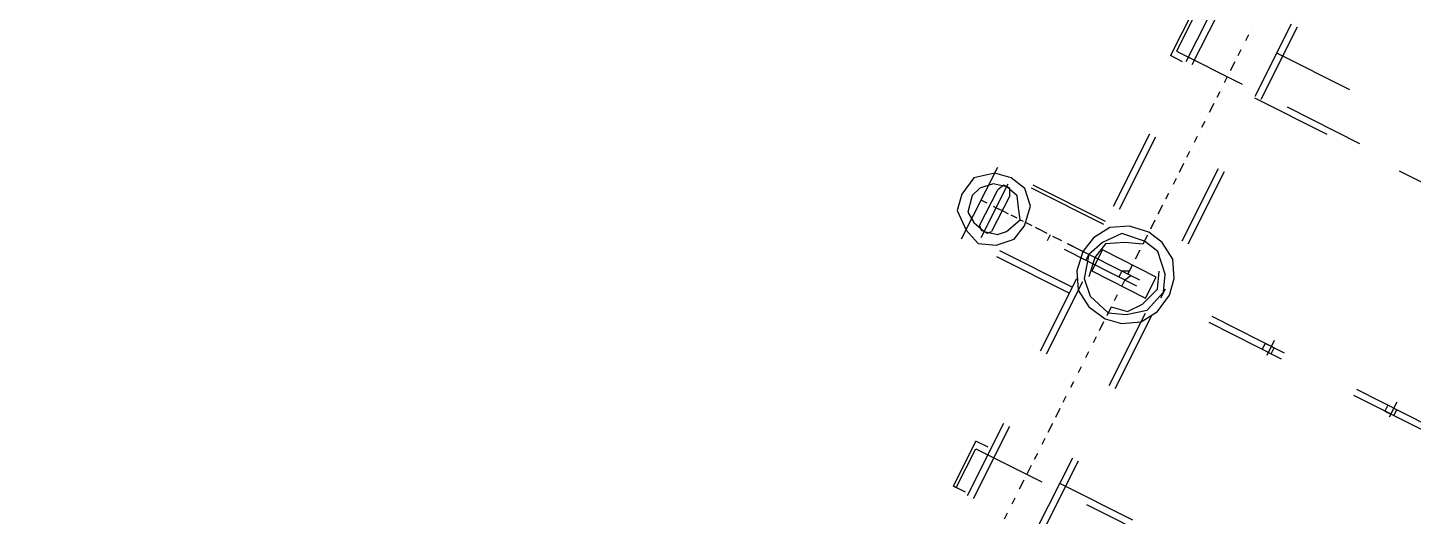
# Model space of a CAD drawing. Header units: metres. Extents: x 0 to 547597, y 0 to 1844684.
# Drawn here: x 543433.199 to 543434.909, y 1844544.364 to 1844544.968 of the extents above; entities that cross this region are included whole.
import ezdxf

# ---------------------------------------------------------------- set-up
doc = ezdxf.new("R2010")
doc.units = ezdxf.units.M
doc.linetypes.add('DASHED', pattern=[0.75, 0.5, -0.25])
doc.layers.add('5_Thep', color=4, linetype='Continuous')
doc.layers.add('TB220kVtuonglai', color=8, linetype='DASHED')

# ---------------------------------------------------------------- blocks, each defined once
blk = doc.blocks.new('MBA220-MB')
at = {"color": 1}
for points in [[(-41.3, -983.6), (-41.3, -2107.8)], [(-33.1, -983.6), (-33.1, -2107.8)], [(-367.8, -1058), (-305.8, -1058), (-305.8, -2074.7)], [(-367.8, -1058), (-367.8, -2074.7), (-305.8, -2074.7)], [(289.3, -1058), (227.3, -1058), (227.3, -2074.7)], [(289.3, -1058), (289.3, -2074.7), (227.3, -2074.7)], [(-49.6, -1632.5), (-28.9, -1632.5)], [(-33.1, -1640.8), (-33.1, -1628.4), (-41.3, -1628.4), (-41.3, -1640.8), (-33.1, -1640.8)], [(-314.1, -1917.7), (-314.1, -1789.6)], [(235.6, -1917.7), (235.6, -1789.6)], [(-49.6, -1802), (-28.9, -1802)], [(-33.1, -1810.2), (-33.1, -1797.8), (-41.3, -1797.8), (-41.3, -1810.2), (-33.1, -1810.2)], [(20.7, -2000.3), (16.5, -1979.7), (4.1, -1959), (-16.5, -1946.6), (-41.3, -1942.5), (-62, -1946.6), (-82.7, -1959), (-95.1, -1979.7), (-99.2, -2000.3), (-95.1, -2025.1), (-82.7, -2045.8), (-62, -2058.2), (-41.3, -2062.3), (-16.5, -2058.2), (4.1, -2045.8), (16.5, -2025.1), (20.7, -2000.3)], [(-607.5, -1950.8), (533.2, -1950.8)], [(-607.5, -1959), (533.2, -1959)], [(12.4, -2000.3), (4.1, -1979.7), (-12.4, -1959), (-41.3, -1950.8), (-62, -1959), (-82.7, -1979.7), (-86.8, -2000.3), (-82.7, -2029.3), (-62, -2045.8), (-41.3, -2054.1), (-12.4, -2045.8), (4.1, -2029.3), (12.4, -2000.3)], [(4.1, -2000.3), (0, -1979.7), (-16.5, -1967.3), (-41.3, -1959), (-62, -1967.3)], [(-45.5, -1950.8), (-33.1, -1950.8)], [(-314.1, -2070.6), (-314.1, -1979.7)], [(-24.8, -2041.7), (-24.8, -1967.3), (-53.7, -1967.3), (-53.7, -2041.7), (-24.8, -2041.7)], [(235.6, -2070.6), (235.6, -1979.7)], [(-380.2, -2000.3), (-380.2, -2000.3)], [(-372, -2000.3), (-363.7, -2000.3)], [(-359.6, -2000.3), (-359.6, -2000.3)], [(-351.3, -2000.3), (-343, -2000.3)], [(-338.9, -2000.3), (-338.9, -2000.3)], [(-334.8, -2000.3), (-322.4, -2000.3)], [(-318.2, -2000.3), (-318.2, -2000.3)], [(-314.1, -2000.3), (-305.8, -2000.3)], [(-297.6, -2000.3), (-297.6, -2000.3)], [(-293.4, -2000.3), (-285.2, -2000.3)], [(-276.9, -2000.3), (-276.9, -2000.3)], [(-276.9, -2000.3), (-264.5, -2000.3)], [(-260.4, -2000.3), (-260.4, -2000.3)], [(-252.1, -2000.3), (-243.8, -2000.3)], [(-239.7, -2000.3), (-239.7, -2000.3)], [(-231.4, -2000.3), (-223.2, -2000.3)], [(-219, -2000.3), (-219, -2000.3)], [(-210.8, -2000.3), (-202.5, -2000.3)], [(-198.4, -2000.3), (-198.4, -2000.3)], [(-194.2, -2000.3), (-181.8, -2000.3)], [(-177.7, -2000.3), (-177.7, -2000.3)], [(-173.6, -2000.3), (-165.3, -2000.3)], [(-157.1, -2000.3), (-157.1, -2000.3)], [(-152.9, -2000.3), (-144.7, -2000.3)], [(-136.4, -2000.3), (-136.4, -2000.3)], [(-136.4, -2000.3), (-124, -2000.3)], [(-119.9, -2000.3), (-119.9, -2000.3)], [(-115.7, -2000.3), (-103.3, -2000.3)], [(-99.2, -2000.3), (-99.2, -2000.3)], [(-95.1, -2000.3), (-82.7, -2000.3)], [(-82.7, -2000.3), (-74.4, -2021), (-62, -2041.7), (-41.3, -2045.8), (-16.5, -2041.7)], [(-78.5, -2000.3), (-78.5, -2000.3)], [(-74.4, -2000.3), (-62, -2000.3)], [(-57.9, -2000.3), (-57.9, -2000.3)], [(-53.7, -2000.3), (-41.3, -2000.3)], [(-33.1, -2000.3), (-33.1, -2000.3), (-41.3, -1996.2), (-41.3, -2000.3), (-45.5, -2000.3), (-41.3, -2008.6), (-33.1, -2008.6), (-33.1, -2000.3)], [(-41.3, -2000.3), (-41.3, -2000.3)], [(-33.1, -2000.3), (-24.8, -2000.3)], [(-20.7, -2000.3), (-20.7, -2000.3)], [(-12.4, -2000.3), (-4.1, -2000.3)], [(0, -2000.3), (0, -2000.3)], [(4.1, -2000.3), (16.5, -2000.3)], [(4.1, -2000.3), (4.1, -2000.3)], [(20.7, -2000.3), (20.7, -2000.3)], [(24.8, -2000.3), (37.2, -2000.3)], [(41.3, -2000.3), (41.3, -2000.3)], [(45.5, -2000.3), (53.7, -2000.3)], [(62, -2000.3), (62, -2000.3)], [(66.1, -2000.3), (74.4, -2000.3)], [(82.7, -2000.3), (82.7, -2000.3)], [(86.8, -2000.3), (95.1, -2000.3)], [(99.2, -2000.3), (99.2, -2000.3)], [(107.5, -2000.3), (115.7, -2000.3)], [(119.9, -2000.3), (119.9, -2000.3)], [(128.1, -2000.3), (136.4, -2000.3)], [(140.5, -2000.3), (140.5, -2000.3)], [(144.7, -2000.3), (157.1, -2000.3)], [(161.2, -2000.3), (161.2, -2000.3)], [(165.3, -2000.3), (177.7, -2000.3)], [(181.8, -2000.3), (181.8, -2000.3)], [(186, -2000.3), (194.2, -2000.3)], [(202.5, -2000.3), (202.5, -2000.3)], [(206.6, -2000.3), (214.9, -2000.3)], [(223.2, -2000.3), (223.2, -2000.3)], [(223.2, -2000.3), (235.6, -2000.3)], [(239.7, -2000.3), (239.7, -2000.3)], [(243.8, -2000.3), (256.2, -2000.3)], [(260.4, -2000.3), (260.4, -2000.3)], [(268.6, -2000.3), (276.9, -2000.3)], [(281, -2000.3), (281, -2000.3)], [(289.3, -2000.3), (297.6, -2000.3)], [(-607.5, -2045.8), (533.2, -2045.8)], [(-607.5, -2054.1), (533.2, -2054.1)], [(-86.8, -2054.1), (-86.8, -2202.9)], [(-82.7, -2054.1), (-82.7, -2202.9)], [(-33.1, -2054.1), (-41.3, -2054.1)], [(-41.3, -2054.1), (-41.3, -2062.3)], [(-41.3, -2066.5), (-41.3, -2066.5)], [(4.1, -2054.1), (4.1, -2202.9)], [(12.4, -2054.1), (12.4, -2202.9)], [(-367.8, -2074.7), (-367.8, -2070.6), (-314.1, -2070.6)], [(-41.3, -2074.7), (-41.3, -2083)], [(289.3, -2074.7), (289.3, -2070.6), (235.6, -2070.6)], [(-41.3, -2087.1), (-41.3, -2087.1)], [(-41.3, -2091.3), (-41.3, -2103.7)], [(-41.3, -2107.8), (-33.1, -2107.8)], [(-41.3, -2107.8), (-41.3, -2107.8)], [(-41.3, -2111.9), (-41.3, -2124.3)], [(-41.3, -2128.5), (-41.3, -2124.3)], [(-41.3, -2132.6), (-41.3, -2140.9)], [(8.3, -2182.2), (0, -2161.5), (-16.5, -2145), (-37.2, -2140.9), (-62, -2145), (-78.5, -2161.5), (-82.7, -2182.2), (-78.5, -2202.9), (-62, -2223.5), (-37.2, -2227.7), (-16.5, -2223.5), (0, -2202.9), (8.3, -2182.2)], [(-8.3, -2182.2), (-12.4, -2165.7), (-20.7, -2157.4), (-41.3, -2149.1), (-53.7, -2157.4), (-66.1, -2165.7), (-70.3, -2182.2), (-66.1, -2198.7), (-53.7, -2211.1), (-41.3, -2215.3), (-20.7, -2211.1), (-12.4, -2198.7), (-8.3, -2182.2)], [(-41.3, -2149.1), (-41.3, -2145)], [(-41.3, -2153.3), (-41.3, -2161.5)], [(-41.3, -2169.8), (-41.3, -2165.7)], [(-41.3, -2169.8), (-41.3, -2182.2)], [(0, -2182.2), (-74.4, -2182.2)], [(-62, -2173.9), (-70.3, -2178.1), (-70.3, -2186.3), (-62, -2190.5)], [(-62, -2173.9), (-12.4, -2173.9)], [(-41.3, -2186.3), (-41.3, -2182.2)], [(-12.4, -2190.5), (-8.3, -2186.3), (-8.3, -2182.2), (-8.3, -2178.1), (-12.4, -2173.9)], [(12.4, -2202.9), (-86.8, -2202.9)], [(-12.4, -2190.5), (-62, -2190.5)], [(-41.3, -2194.6), (-41.3, -2202.9)]]:
    blk.add_lwpolyline(points, dxfattribs=at)
blk = doc.blocks.new('mb moiTQK')
at = {"layer": 'TB220kVtuonglai', "ltscale": 3000, "xscale": 0.001, "yscale": 0.001, "zscale": 0.001}
blk.add_blockref('MBA220-MB', (-54.0517, -82.5102), dxfattribs=at)
blk = doc.blocks.new('ACAD-DinhViTuyenDz220kV')
blk.add_circle((543470.1879, 1844560.0696), 117.5514)
at = {"layer": '5_Thep', "rotation": 243.2403583287449}
blk.add_blockref('mb moiTQK', (543485.661, 1844458.313), dxfattribs=at)

msp = doc.modelspace()

# ---------------------------------------------------------------- block references
msp.add_blockref('ACAD-DinhViTuyenDz220kV', (0, 0))

doc.saveas('drawing.dxf')
